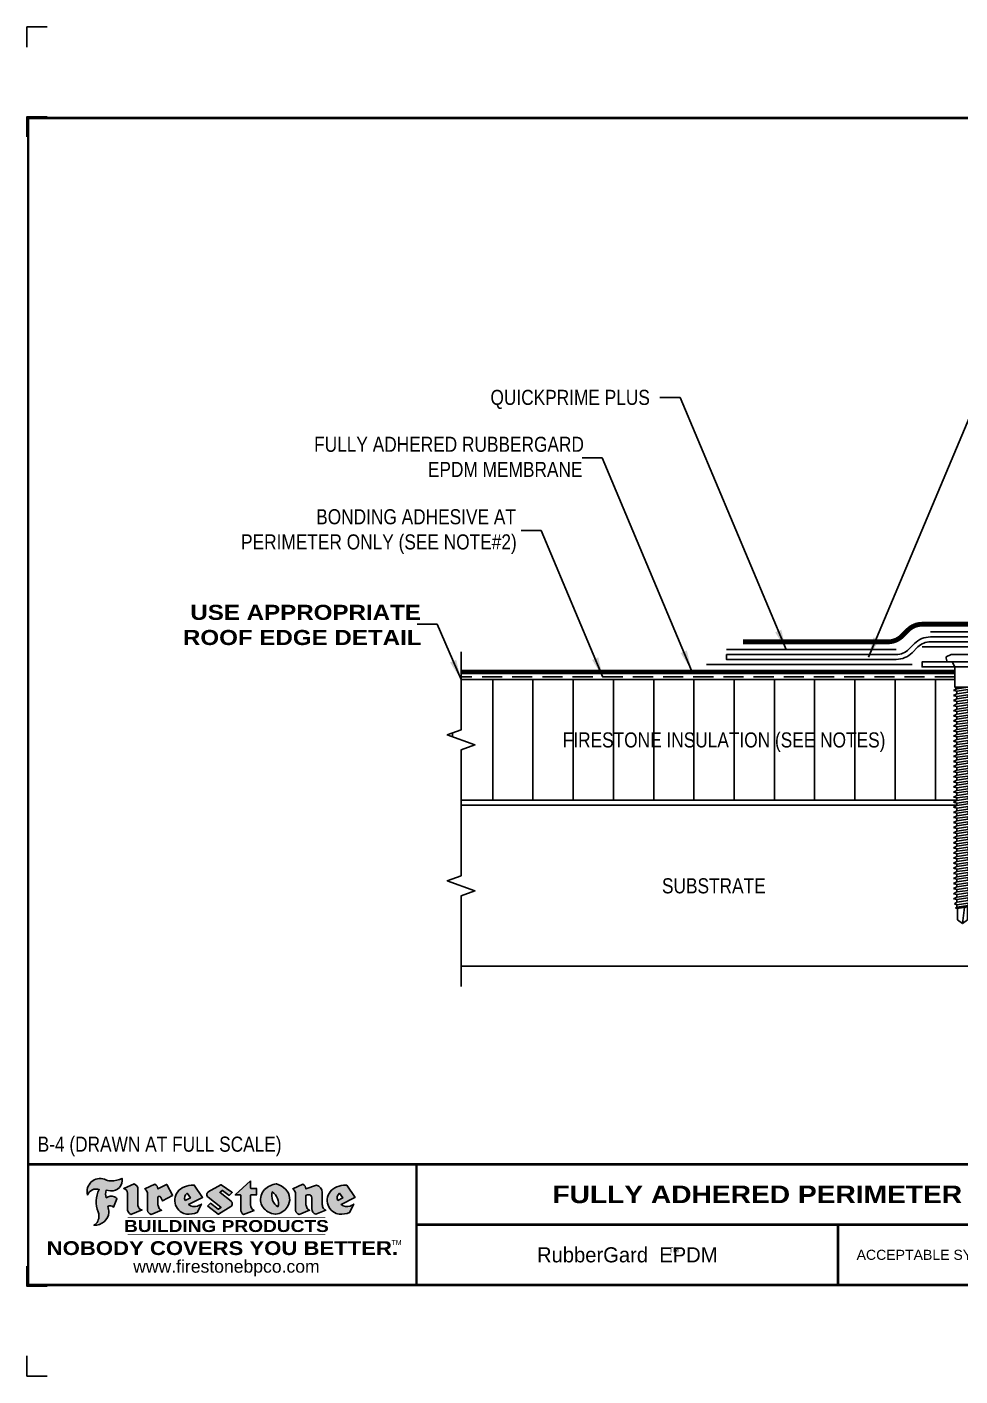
# Model space of a CAD drawing. Header units: inches. Extents: x 299.4 to 319.5, y -188.7 to -171.9.
# Drawn here: x 299.45 to 311.04, y -188.69 to -171.93 of the extents above; entities that cross this region are included whole.
import ezdxf
from ezdxf.enums import TextEntityAlignment as Align

# ---------------------------------------------------------------- set-up
doc = ezdxf.new("R2010")
doc.units = ezdxf.units.IN
doc.header["$MEASUREMENT"] = 0
doc.linetypes.add('HIDDEN', pattern=[0.375, 0.25, -0.125])
doc.layers.get('0').update_dxf_attribs({"linetype": 'CONTINUOUS'})
doc.layers.get('DEFPOINTS').update_dxf_attribs({"linetype": 'CONTINUOUS'})
for name, color, linetype in [('FSBP-ACCESSORY-FIRESTONE', 7, 'CONTINUOUS'), ('FSBP-ADHESIVE', 1, 'HIDDEN'), ('FSBP-ANNO-NOTE', 7, 'CONTINUOUS'), ('FSBP-INSULATION', 7, 'CONTINUOUS'), ('FSBP-MEMBRANE', 7, 'CONTINUOUS'), ('FSBP-SUBSTRATE-GENERIC', 9, 'CONTINUOUS'), ('FSBP-TTLB', 7, 'CONTINUOUS'), ('FSBP-TTLB-BORDER', 7, 'CONTINUOUS'), ('FSBP-TTLB-TEXT', 7, 'CONTINUOUS')]:
    doc.layers.add(name, color=color, linetype=linetype)
doc.styles.add('FSBP_ARIAL', font='arial.ttf')
doc.styles.add('FSBP_ARIAL_BOLD', font='')
doc.styles.add('FSBP_ARIAL_NAR', font='ARIALN.TTF')
doc.styles.add('FSBP_BANKGOTHIC', font='bgothm.ttf')
doc.styles.get('FSBP_ARIAL_BOLD').set_extended_font_data('Arial Black')
doc.linetypes.add('ZIGZAG', pattern='A,0.0001,-0.2,[131,ltypeshp.shx,S=0.2,R=0,X=-0.2,Y=0],-0.4,[131,ltypeshp.shx,S=0.2,R=180,X=0.2,Y=0],-0.2', length=0.8001)
doc.dimstyles.new('FSBP-LEADER', dxfattribs={"dimtxt": 0.1875, "dimasz": 0.25, "dimexe": 0.0625, "dimexo": 0.125, "dimgap": 0.125, "dimtad": 0, "dimtih": 1, "dimtoh": 1, "dimdec": 4, "dimzin": 0, "dimdsep": 46, "dimlunit": 4, "dimtxsty": 'FSBP_ARIAL_NAR', "dimcen": 0.09375, "dimclrd": 256, "dimclre": 256, "dimclrt": 256, "dimadec": 0, "dimazin": 0, "dimtfac": 1, "dimtdec": 4, "dimtofl": 0, "dimtmove": 0, "dimatfit": 3, "dimfxl": 1, "dimtolj": 1, "dimtzin": 0, "dimlwd": -1, "dimlwe": -1, "dimarcsym": 0})

# ---------------------------------------------------------------- blocks, each defined once
blk = doc.blocks.new('TTLB-EPDM_1')
at = {"layer": 'FSBP-TTLB-TEXT'}
h = blk.add_hatch(color=1, dxfattribs=at)
edge = h.paths.add_edge_path()
edge.add_arc((1.037309769669573, -0.1982514792917306), 0.1319107607348553, 264.0410451462098, 370.3106169565175)
edge.add_arc((1.027551646585694, 0.1214293576525799), 0.3273056962876235, 270.05058356628535, 295.23459397187514, ccw=False)
edge.add_arc((1.022801957313345, -0.06680179986895154), 0.1391656561713503, 249.3281275763668, 272.0749124149863, ccw=False)
edge.add_line((0.9736743133014443, -0.1970076156048179), (0.9474927838574558, -0.1852745150568325))
edge.add_arc((0.8939498971398288, -0.3394262635682071), 0.1631857907024099, 70.84590087378872, 194.3325259843273)
edge.add_arc((0.8444260109029493, -0.4259936440910768), 0.1179914261095279, 70.96950098067128, 156.9641407594482, ccw=False)
edge.add_arc((1.153141409296894, -0.4684497516079468), 0.3110405457095052, 150.3231137483159, 203.2084295854517)
edge.add_arc((0.7562495500622943, -0.6412608153899899), 0.1218587156617311, 0.8849157075190988, 24.34668939894999, ccw=False)
edge.add_arc((0.7493781665697374, -0.6475258110744375), 0.1289731377238325, -58.36655102076742, 3.6216782311386737, ccw=False)
edge.add_arc((0.8256699029544474, -0.5792158350996106), 0.1783301886510354, 267.2205474105585, 354.1381621173521)
edge.add_arc((0.7903121048625305, -0.6011409294291745), 0.212787892960859, 0.9996158580669322, 21.00503380861244)
edge.add_arc((1.01880712263941, -0.5666691048185161), 0.05136395668415847, 40.82117713173261, 125.52727787225791, ccw=False)
edge.add_line((1.057676976260041, -0.5330924682126437), (1.102776947655911, -0.4308018311949837))
edge.add_arc((1.040858222524664, -0.4699705673995949), 0.07326744446031509, 32.31675181867256, 66.31481236598174)
edge.add_arc((1.032262518825329, -0.5063316993097662), 0.1102246948011782, 69.8179132332389, 125.254734720681)
edge.add_arc((1.127708877207287, -0.368959353531244), 0.1659710644737306, 164.1569669952081, 196.5811013160487, ccw=False)
edge.add_line((0.9680425188342383, -0.3236487780942383), (1.023615334387159, -0.3294494641845773))
h = blk.add_hatch(color=1, dxfattribs=at)
edge = h.paths.add_edge_path()
edge.add_line((1.275239419159561, -0.6223407783464694), (1.415345367376062, -0.5660418822574371))
edge.add_arc((1.421019305783958, -0.5090099247487757), 0.05731350411836949, 181.9717871001989, 264.31851000495806, ccw=False)
edge.add_line((1.363739737527226, -0.5109819325197265), (1.363412352251203, -0.3102363679013962))
edge.add_arc((1.294263659668751, -0.3103491388303989), 0.06914878453844908, 0.0934405599591014, 72.42834396969012)
edge.add_line((1.315139561173908, -0.2444268274366692), (1.186839444240604, -0.3024209471341379))
edge.add_arc((1.175246268095289, -0.3585110609420917), 0.05727567197445628, -0.017399788185912257, 78.322067691347, ccw=False)
edge.add_line((1.232521937428658, -0.3585284546236807), (1.232574268422297, -0.555126496687123))
edge.add_arc((1.305699496415486, -0.5558575689677219), 0.07312888236350451, 179.4272023230205, 245.3845503102953)
h = blk.add_hatch(color=1, dxfattribs=at)
edge = h.paths.add_edge_path()
edge.add_line((1.792026821926584, -0.3839679064720229), (1.722158956877934, -0.2518542302253621))
edge.add_arc((1.720119655279638, -0.2529327078887852), 0.002306916790721817, 27.87197133405656, 117.3766794470751)
edge.add_line((1.719058846382097, -0.250884159729182), (1.610638460368705, -0.3070279753467702))
edge.add_arc((1.547088841662962, -0.3061026658494403), 0.06355635479880145, 359.165808011073, 425.8793658831422)
edge.add_line((1.573061729235633, -0.2480956029480268), (1.446879247402876, -0.3051325108639702))
edge.add_arc((1.407812067100189, -0.370357133046621), 0.07602957263902092, -3.441403975725109, 59.07992244284969, ccw=False)
edge.add_line((1.483704536400296, -0.3749210150788969), (1.483704536400296, -0.5723838140635706))
edge.add_arc((1.54053746518044, -0.568254406115083), 0.05698275005415228, 184.1557352478595, 255.3066498366543)
edge.add_line((1.526084036778343, -0.6233736605654059), (1.657291340682093, -0.570650514527486))
edge.add_arc((1.688298576827198, -0.5021390388423987), 0.0752015358480571, 207.5160880841914, 245.649226723163, ccw=False)
edge.add_arc((1.721050197024907, -0.4914488168456328), 0.1093332836229113, 179.4823365255141, 204.5537900001094, ccw=False)
edge.add_line((1.611721375809452, -0.4904610114968335), (1.611721375809452, -0.4126404716788983))
edge.add_arc((1.628589765097195, -0.414159299036043), 0.01693662875851176, 28.356188110622725, 174.8549701683585, ccw=False)
edge.add_arc((1.627340435522395, -0.4197189881350504), 0.02111886817708033, 22.216893572439517, 40.10213956426492, ccw=False)
edge.add_line((1.646891420738257, -0.4117336534413738), (1.666638796144639, -0.4549750258192233))
edge.add_arc((1.668737246926742, -0.4540167099035481), 0.002306916790685496, 204.545128184284, 299.6323508190091)
edge.add_line((1.669877862091766, -0.4560219186518992), (1.791128135493295, -0.3870515928837648))
edge.add_line((1.791128135493295, -0.3870515928837648), (1.792026821926584, -0.3839679064720229))
h = blk.add_hatch(color=1, dxfattribs=at)
h.paths.add_polyline_path([(2.063388732080512, -0.2583237030618903, 0.02524281661523788), (2.025024361750752, -0.2610532129309178, 0.1213611957758757), (1.901773912052249, -0.3008158885520373, 0.6151668103976068), (1.93274136141747, -0.6099060679591872, 0.05306812109568645), (1.967936229862175, -0.617865745600497, 0.1150932231766138), (2.099126721549737, -0.5994933789882708), (2.151195569562105, -0.4944891916583316, -0.08755405562188731), (2.104230609512001, -0.5187113292177372, -0.265591761123442), (1.992692314386659, -0.5010701623316862), (2.165347897647223, -0.4141184325909109, 0.4518949533370738), (2.166222728871162, -0.4107679608846269)])
h.paths.add_polyline_path([(2.014217313945437, -0.4188965037300676), (1.951113654018855, -0.4515330109460507, -0.3720533890450154), (1.973177450672722, -0.3607130665457561)], flags=16)
h = blk.add_hatch(color=1, dxfattribs=at)
edge = h.paths.add_edge_path()
edge.add_arc((2.260407392426802, -0.3775796671688782), 0.04152450223225729, 123.20805433950699, 232.2027298779723, ccw=False)
edge.add_line((2.237665217914071, -0.3428366421988329), (2.393535971665983, -0.2540943745380986))
edge.add_arc((2.394677353533142, -0.2560991469722482), 0.002306916790741334, 55.64644466176611, 119.65426054492559, ccw=False)
edge.add_line((2.395979141996861, -0.2541946229174954), (2.531809646140459, -0.3470380726374032))
edge.add_arc((2.530468902927946, -0.3489153772789875), 0.002306916790700397, -42.731101238422525, 54.4661353739603, ccw=False)
edge.add_line((2.532163440279987, -0.3504807552658491), (2.498457913851155, -0.3869673252714421))
edge.add_arc((2.496763376499139, -0.3854019472845934), 0.002306916790672934, 233.7527076894875, 317.26889876138785, ccw=False)
edge.add_line((2.495399362263356, -0.38726241234572), (2.413849913492982, -0.3274738082119626))
edge.add_arc((2.412485899257181, -0.3293342732731342), 0.002306916790720064, 53.75270768979358, 124.4135619297835)
edge.add_line((2.41118211687575, -0.3274311136421062), (2.382933981293377, -0.346782838468144))
edge.add_arc((2.38423776367478, -0.3486859980991606), 0.002306916790694898, 124.4135619293799, 231.8459020253626)
edge.add_line((2.382812599816248, -0.3505000469010184), (2.519899969301207, -0.4581994452042721))
edge.add_arc((2.494247019847682, -0.4908523236374461), 0.04152450223225742, -55.21225898295222, 51.84590202520428, ccw=False)
edge.add_line((2.517938320565804, -0.5249552055672808), (2.364434947484597, -0.6179520922513717))
edge.add_arc((2.36323960192349, -0.6159790200102006), 0.002306916790726996, 233.2955624372927, 301.20872157023314, ccw=False)
edge.add_line((2.361860787187538, -0.6178285429225383), (2.231266621301074, -0.5204709167214361))
edge.add_arc((2.232647938930649, -0.5186232623475259), 0.002306916790697672, 135.5134179846393, 233.21798691998708, ccw=False)
edge.add_line((2.231002150870836, -0.5170067083764565), (2.262839375599356, -0.4845937328397696))
edge.add_arc((2.264485163659225, -0.4862102868108537), 0.002306916790748497, 53.0352839999411, 135.513417985369, ccw=False)
edge.add_line((2.265872365996302, -0.4843670465239001), (2.361834678328762, -0.5565872257804898))
edge.add_arc((2.363221880665761, -0.5547439854936304), 0.002306916790627066, 233.0352840000685, 302.2362632414394)
edge.add_line((2.36445241715569, -0.5566953042850713), (2.39428499383348, -0.5378823484768844))
edge.add_arc((2.393054457343549, -0.5359310296853765), 0.002306916790685166, 302.2362632406177, 412.2027298768422)
edge.add_line((2.394468296066179, -0.5341081404551886), (2.234958295420142, -0.4103916733127022))
h = blk.add_hatch(color=1, dxfattribs=at)
edge = h.paths.add_edge_path()
edge.add_line((2.763460561272041, -0.2072496393923444), (2.763460561272041, -0.2969520779963801))
edge.add_arc((2.765767478062699, -0.2969520779963943), 0.00230691679065842, 179.9999999996471, 269.9999999996471)
edge.add_line((2.765767478062685, -0.2992589947870528), (2.835417693520355, -0.2992589947870528))
edge.add_arc((2.835417693520355, -0.3015659115777538), 0.002306916790701052, 0, 90, ccw=False)
edge.add_line((2.837724610311056, -0.3015659115777538), (2.837724610311056, -0.3790761307453892))
edge.add_arc((2.83541769352037, -0.3790761307453749), 0.002306916790686842, 269.99999999964706, 359.99999999964706, ccw=False)
edge.add_line((2.835417693520355, -0.3813830475360618), (2.765767478062685, -0.3813830475360618))
edge.add_arc((2.765767478062699, -0.3836899643267202), 0.00230691679065842, 90.00000000035294, 180.0000000003529)
edge.add_line((2.763460561272041, -0.3836899643267344), (2.763460561272041, -0.5033995910642801))
edge.add_arc((2.836735953378943, -0.5071368822038516), 0.07337063740681413, 177.0802527808789, 245.3249543133826)
edge.add_line((2.806105814540615, -0.5738080530967267), (2.674529557384915, -0.6226036013049594))
edge.add_arc((2.708610405062069, -0.564298408791804), 0.06753517344606039, 177.0345319916277, 239.6926428024901, ccw=False)
edge.add_line((2.641165668230087, -0.560804539009709), (2.641165668230087, -0.3836899643267344))
edge.add_arc((2.638858751439429, -0.3836899643267202), 0.00230691679065842, 359.9999999996471, 449.999999999647)
edge.add_line((2.638858751439443, -0.3813830475360618), (2.572857950769389, -0.3813830475360618))
edge.add_line((2.572857950769389, -0.3813830475360618), (2.763460561272041, -0.2072496393923444))
h = blk.add_hatch(color=1, dxfattribs=at)
edge = h.paths.add_edge_path(flags=16)
edge.add_arc((2.940363509127394, -0.4847985213681437), 0.1684614578629418, 344.5558804047865, 417.0140046669545)
edge.add_arc((3.194458079644619, -0.3883534532477785), 0.1684614578629414, 164.5558804047864, 237.0140046669546)
edge = h.paths.add_edge_path()
edge.add_arc((3.069375116502199, -0.4399344555144872), 0.1828726885096673, 136.0914512150047, 191.213418978326)
edge.add_arc((3.064939550433406, -0.4318234379590333), 0.1803148804748503, 194.0167254156723, 240.6663730831859)
edge.add_arc((3.098047041778981, -0.3845058757092554), 0.2378525180183701, 239.2975390661776, 264.2889872773176)
edge.add_arc((3.04884478212623, -0.4190232383793012), 0.203760689247156, 277.1986764832036, 326.503572961274)
edge.add_arc((3.077739326803546, -0.4341046616465112), 0.171374865791709, 325.3768876809902, 406.3828327799087)
edge.add_arc((3.011839488065919, -0.4896144380417797), 0.2571945645850002, 44.28462553519766, 73.82901434867304)
edge.add_arc((3.117152499586992, -0.4983433120546693), 0.2579560664039132, 97.50292863483666, 134.1039137579027)
h = blk.add_hatch(color=1, dxfattribs=at)
edge = h.paths.add_edge_path()
edge.add_line((3.322690228557462, -0.5721896537377091), (3.322690228557462, -0.3749210150788969))
edge.add_arc((3.246797759257384, -0.3703571330465745), 0.076029572638996, 356.5585960242387, 419.0799224428129)
edge.add_line((3.285864939560099, -0.3051325108639702), (3.412047421392799, -0.2480956029480268))
edge.add_arc((3.386074533820159, -0.3061026658494941), 0.06355635479883807, 0.3962622833877276, 65.87936588318718, ccw=False)
edge.add_line((3.449629368605429, -0.3056631084210863), (3.580526418688805, -0.2593848434574539))
edge.add_arc((3.555744121700958, -0.3530904070730321), 0.09692726601172152, 2.366977007666776, 75.18615851992018, ccw=False)
edge.add_line((3.652588689330287, -0.3490873311063041), (3.652588689330287, -0.4883770011386872))
edge.add_arc((3.761877549389556, -0.4914934052703811), 0.1093332836229047, 178.3666365323574, 204.5537900000422)
edge.add_arc((3.729125929191727, -0.5021836272670953), 0.07520153584796169, 207.5160880841711, 245.2240541443093)
edge.add_line((3.697611150971852, -0.5704631245385627), (3.572585913552643, -0.6207021253773775))
edge.add_arc((3.59534718600759, -0.5526356419907701), 0.07177131519198746, 180.3328587115751, 251.51018566665869, ccw=False)
edge.add_line((3.523577081955409, -0.5530525936986663), (3.523577081955409, -0.4153032515383615))
edge.add_arc((3.486319529276879, -0.4148773504126441), 0.0372599868942854, 359.3450650296066, 449.0500281941028)
edge.add_arc((3.482769874121713, -0.4419622099033496), 0.06447454900600783, 86.29402372314017, 119.8211331593848)
edge.add_line((3.450707067966732, -0.3860252459975726), (3.450707067966732, -0.4904610114968335))
edge.add_arc((3.560035889182251, -0.491448816845647), 0.1093332836229751, 179.4823365255069, 204.5537900001023)
edge.add_arc((3.527284268984408, -0.5021390388424952), 0.07520153584796385, 207.5160880841699, 245.6492267231416)
edge.add_line((3.496277032839316, -0.570650514527486), (3.365069728935509, -0.6233736605654059))
edge.add_arc((3.37950248606194, -0.5682868177318081), 0.05694615642555727, 183.9298782390169, 255.318496325343, ccw=False)
h = blk.add_hatch(color=1, dxfattribs=at)
h.paths.add_polyline_path([(3.957695472291277, -0.2583237030618903, 0.02524281661523822), (3.919331101961575, -0.2610532129309178, 0.1085638477195505), (3.807890832595604, -0.2939221658134414, 0.6425897848490651), (3.827048101628293, -0.6099060679591872, 0.05306812109569052), (3.862242970072884, -0.617865745600497, 0.1150932231766133), (3.993433461760503, -0.5994933789882708), (4.045502309772871, -0.4944891916583316, -0.08755405562189084), (3.998537349722767, -0.5187113292177372, -0.2655917611234366), (3.886999054597368, -0.5010701623316862), (4.059654637857989, -0.4141184325909109, 0.4518949533370731), (4.060529469081928, -0.4107679608846269)])
h.paths.add_polyline_path([(3.90852405415626, -0.4188965037300676), (3.845420394229677, -0.4515330109460507, -0.3720533890450147), (3.867484190883488, -0.3607130665457561)], flags=16)
at = {"layer": 'DEFPOINTS', "linetype": 'Continuous', "ltscale": 1.75}
for points in [[(-0.015625, 13.88083333333333), (-0.015625, 14.13083333333333), (0.234375, 14.13083333333333)], [(-0.015625, -2.380833333333342), (-0.015625, -2.630833333333342), (0.234375, -2.630833333333342)]]:
    blk.add_lwpolyline(points, dxfattribs=at)
at = {"layer": 'DEFPOINTS', "color": 1}
for points in [[(0.234375, 13.015625), (-0.015625, 13.015625), (-0.015625, 12.765625)], [(0.234375, -1.515625), (-0.015625, -1.515625), (-0.015625, -1.265625)]]:
    blk.add_lwpolyline(points, dxfattribs=at)
at = {"layer": 'FSBP-TTLB', "const_width": 0.03125}
for points in [[(0, 0), (0, -1.5), (20, -1.5), (20, 0), (0, 0)], [(4.825208527206769, 0), (4.825208527206769, -0.75)], [(4.825208527206769, -0.75), (15.84028770518938, -0.75)], [(4.825208527206769, -0.75), (4.825208527206769, -1.5)]]:
    blk.add_lwpolyline(points, dxfattribs=at)
at = {"layer": 'FSBP-TTLB-BORDER', "const_width": 0.03125}
blk.add_lwpolyline([(20, 0), (20, 13), (0, 13), (0, 0)], dxfattribs=at)
at = {"layer": 'FSBP-TTLB-TEXT', "color": 1}
blk.add_line((0.7358432058323388, -0.379822754145593), (0.7358432058323388, -0.379822754145593), dxfattribs=at)
for points in [[(1.023615323725323, -0.3294494630716969, 0.5000510906601082), (1.167090420776901, -0.1746414942047778, -0.1103304102359608), (1.027840608309816, -0.2058762110801382, -0.09957876667165425), (0.9736743133014443, -0.1970076156048179), (0.9474927838574558, -0.1852745150568325, 0.5978159689075124), (0.7358432058323388, -0.379822754145593, -0.3938834584182213), (0.8828996422548698, -0.3144510229727047, 0.2349406564350952), (0.86727108227484, -0.5910237178633082, -0.1027304183841549), (0.8780937320133262, -0.6393788197974146, -0.2772692352614086), (0.8170223912655956, -0.7573362346216896, 0.3985429150902959), (1.003067614090241, -0.5974286950643517, 0.0875124847930418), (0.9889600163401155, -0.5248671157293501, -0.3874031597924062), (1.057676976260041, -0.5330924682126437), (1.102776947655911, -0.4308018311949837, 0.1494423498871741), (1.07029056398062, -0.4028746979725923, 0.2467195073738216), (0.9686394281704906, -0.4163228904100862, -0.1424285161541127), (0.9680425188342383, -0.3236487780942383), (1.023615334387159, -0.3294494641845773)], [(2.166222728871162, -0.4107679608846269), (2.063388732080512, -0.2583237030618903, 0.02524281661523788), (2.025024361750752, -0.2610532129309178, 0.1085638477195265), (1.913584092384895, -0.2939221658134414, 0.6425897848491228), (1.93274136141747, -0.6099060679591872, 0.05306812109568648), (1.967936229862175, -0.617865745600497, 0.1150932231766137), (2.099126721549737, -0.5994933789882708), (2.151195569562105, -0.4944891916583316, -0.0875540556218873), (2.104230609512001, -0.5187113292177372, -0.2655917611234418), (1.992692314386659, -0.5010701623316862), (2.165347897647223, -0.4141184325909109)], [(2.763460561272041, -0.2072496393923444), (2.763460561272041, -0.2969520779963801, 0.4142135623730958), (2.765767478062685, -0.2992589947870528), (2.835417693520355, -0.2992589947870528, -0.414213562373095), (2.837724610311056, -0.3015659115777538), (2.837724610311056, -0.3790761307453892, -0.4142135623730938), (2.835417693520355, -0.3813830475360618), (2.765767478062685, -0.3813830475360618, 0.4142135623730958), (2.763460561272041, -0.3836899643267344), (2.763460561272041, -0.5033995910642801, 0.3068985753588853), (2.806105814540615, -0.5738080530967267), (2.674529557384915, -0.6226036013049594, -0.2804194150632976), (2.641165668230087, -0.560804539009709), (2.641165668230087, -0.3836899643267344, 0.414213562373095), (2.638858751439443, -0.3813830475360618), (2.572857950769389, -0.3813830475360618), (2.763460561272041, -0.2072496393923444)], [(4.060529469081928, -0.4107679608846269), (3.957695472291277, -0.2583237030618903, 0.02524281661523788), (3.919331101961575, -0.2610532129309178, 0.1085638477195265), (3.807890832595604, -0.2939221658134414, 0.6425897848491228), (3.827048101628293, -0.6099060679591872, 0.05306812109568648), (3.862242970072884, -0.617865745600497, 0.1150932231766137), (3.993433461760503, -0.5994933789882708), (4.045502309772871, -0.4944891916583316, -0.0875540556218873), (3.998537349722767, -0.5187113292177372, -0.2655917611234418), (3.886999054597368, -0.5010701623316862), (4.059654637857989, -0.4141184325909109)], [(4.059654637857989, -0.4141184325909109, 0.4518949533370731), (4.060529469081928, -0.4107679608846269, 0.4518949533370731)]]:
    blk.add_lwpolyline(points, format="xyb", dxfattribs=at)
for points in [[(1.275239419159561, -0.6223407783464694), (1.415345367376062, -0.5660418822574371, -0.3756100036733062), (1.363739737527226, -0.5109819325197265), (1.363412352251203, -0.3102363679013962, 0.3265360292958048), (1.315139561173908, -0.2444268274366692), (1.186839444240604, -0.3024209471341379, -0.3557863980845349), (1.232521937428658, -0.3585284546236807), (1.232574268422297, -0.555126496687123, 0.2960110723418457)], [(1.792026821926584, -0.3839679064720229), (1.722158956877934, -0.2518542302253621, 0.4116839150163434), (1.719058846382097, -0.250884159729182), (1.610638460368705, -0.3070279753467702, 0.2996033003794034), (1.573061729235633, -0.2480956029480268), (1.446879247402876, -0.3051325108639702, -0.2797757560995365), (1.483704536400296, -0.3749210150788969), (1.483704536400296, -0.5723838140635706, 0.320828638474519), (1.526084036778343, -0.6233736605654059), (1.657291340682093, -0.570650514527486, -0.1679398621276611), (1.621603752698661, -0.5368819723450571, -0.1098333365370753), (1.611721375809452, -0.4904610114968335), (1.611721375809452, -0.4126404716788983, -0.743334502655012), (1.64349420176768, -0.4061152228778298, -0.07819791644735608), (1.646891420738257, -0.4117336534413738), (1.666638796144639, -0.4549750258192233, 0.4404648714563479), (1.669877862091766, -0.4560219186518992), (1.791128135493295, -0.3870515928837648)], [(2.234958295420142, -0.4103916733127022, -0.5150044486718882), (2.237665217914071, -0.3428366421988329), (2.393535971665983, -0.2540943745380986, -0.2867822934100265), (2.395979141996861, -0.2541946229174954), (2.531809646140459, -0.3470380726374032, -0.4515027974650387), (2.532163440279987, -0.3504807552658491), (2.498457913851155, -0.3869673252714421, -0.3814439164929681), (2.495399362263356, -0.38726241234572), (2.413849913492982, -0.3274738082119626, 0.3184718635035665), (2.41118211687575, -0.3274311136421062), (2.382933981293377, -0.346782838468144, 0.5064094529656681), (2.382812599816248, -0.3505000469010184), (2.519899969301207, -0.4581994452042721, -0.5043597839115849), (2.517938320565804, -0.5249552055672808), (2.364434947484597, -0.6179520922513717, -0.3053163970316367), (2.361860787187538, -0.6178285429225383), (2.231266621301074, -0.5204709167214361, -0.4541703869768119), (2.231002150870836, -0.5170067083764565), (2.262839375599356, -0.4845937328397696, -0.3762644290664977), (2.265872365996302, -0.4843670465239001), (2.361834678328762, -0.5565872257804898, 0.3114700032088108), (2.36445241715569, -0.5566953042850713), (2.39428499383348, -0.5378823484768844, 0.520381097387146), (2.394468296066179, -0.5341081404551886)], [(2.937624918725987, -0.3131105398334029, 0.2452625673097023), (2.889993533867141, -0.4754966266250307, 0.2064059665179019), (2.976604338974084, -0.5890186876871866, 0.1094800500670344), (3.074378098474654, -0.6211778035979165, 0.2185147641853038), (3.218764944843201, -0.5314757029352819, 0.3689489483072479), (3.195959963110113, -0.3100352223135445, 0.1296305888694145), (3.0834694040758, -0.242595816912754, 0.1610736375384317)], [(3.322690228557462, -0.5721896537377091), (3.322690228557462, -0.3749210150788969, 0.2797757560995341), (3.285864939560099, -0.3051325108639702), (3.412047421392799, -0.2480956029480268, -0.2937618496109166), (3.449629368605429, -0.3056631084210863), (3.580526418688805, -0.2593848434574539, -0.3288760160581939), (3.652588689330287, -0.3490873311063041), (3.652588689330287, -0.4883770011386872, 0.114762897203527), (3.662431105063263, -0.536926560769686, 0.166032965990522), (3.697611150971852, -0.5704631245385627), (3.572585913552643, -0.6207021253773775, -0.3209557512194564), (3.523577081955409, -0.5530525936986663), (3.523577081955409, -0.4153032515383615, 0.4127061514896111), (3.48693727661589, -0.3776224848030694, 0.1473421876160361), (3.450707067966732, -0.3860252459975726), (3.450707067966732, -0.4904610114968335, 0.1098333365370753), (3.460589444855941, -0.5368819723450855, 0.1679398621276611), (3.496277032839316, -0.570650514527486), (3.365069728935509, -0.6233736605654059, -0.3219729545308964), (3.322690228557462, -0.5721896537377091, 29.1476284739)], [(1.951113654018855, -0.4515330109460507), (2.014217313945437, -0.4188965037300676), (1.973177450672722, -0.3607130665457561, 0.3720533890450154)], [(3.10274193015772, -0.5296595419651595, 0.3271311138286319), (3.032079658614293, -0.3434924326507627, 0.3271311138286322)], [(3.845420394229677, -0.4515330109460507), (3.90852405415626, -0.4188965037300676), (3.867484190883488, -0.3607130665457561, 0.3720533890450154)]]:
    blk.add_lwpolyline(points, format="xyb", close=True, dxfattribs=at)
at = {"layer": 'FSBP-TTLB-TEXT'}
for points, const_width in [([(1.233926579809207, -0.6584455781731435), (3.691229482685259, -0.6584455781731577)], 0.0078125), ([(10.06152282927678, -0.75), (10.06152282927678, -1.5)], 0.03125), ([(1.233926579809207, -0.8761560960495984), (3.691229482685259, -0.8761560960495842)], 0.0078125)]:
    blk.add_lwpolyline(points, dxfattribs=dict(at, const_width=const_width))
at = {"layer": 'FSBP-TTLB-TEXT', "color": 1}
for centre, start, end in [((1.789987520328282, -0.3850463841354355), 299.6323508193319, 27.87197133380463), ((2.164310260790558, -0.412058050385383), 296.7304547840455, 34.00233684987403)]:
    blk.add_arc(centre, 0.00230691679068068, start, end, dxfattribs=at)
at = {"layer": 'FSBP-TTLB-TEXT', "lineweight": 18, "style": 'FSBP_ARIAL_BOLD'}
blk.add_text('BUILDING PRODUCTS', height=0.1484375, dxfattribs=at).set_placement((2.462578031247233, -0.7673008371113639), align=Align.MIDDLE_CENTER)
at = {"layer": 'FSBP-TTLB-TEXT', "color": 1}
for s, height, style, p in [('NOBODY COVERS YOU BETTER.', 0.171875, 'FSBP_ARIAL_BOLD', (2.412604263603384, -1.041650450587369)), ('TM', 0.0625, 'FSBP_BANKGOTHIC', (4.576671173373001, -0.9725745042934193))]:
    blk.add_text(s, height=height, dxfattribs=dict(at, style=style)).set_placement(p, align=Align.MIDDLE_CENTER)
at = {"layer": 'FSBP-TTLB-TEXT'}
for s, height, style, p in [('RubberGard  EPDM', 0.1875, 'FSBP_BANKGOTHIC', (7.443365678241776, -1.125)), ('TM', 0.0625, 'FSBP_BANKGOTHIC', (8.023397742165457, -1.062518816683806)), ('www.firestonebpco.com', 0.15625, 'FSBP_ARIAL', (2.462578031247233, -1.268657306740124))]:
    blk.add_text(s, height=height, dxfattribs=dict(at, style=style)).set_placement(p, align=Align.MIDDLE_CENTER)
at = {"layer": 'FSBP-TTLB-TEXT', "style": 'FSBP_ARIAL'}
blk.add_text('ACCEPTABLE SYSTEMS:', height=0.125, dxfattribs=at).set_placement((10.29281281591562, -1.125), align=Align.MIDDLE_LEFT)
at = {"layer": 'FSBP-TTLB-TEXT'}
for tag, height, style, p in [('MAXIMUM_WARRANTY', 0.1875, 'FSBP_ARIAL_BOLD', (18.03987100774941, 0.2240244307510579)), ('ACCPT_SYSTEMS', 0.21875, 'FSBP_ARIAL', (12.49438170418193, -1.125))]:
    blk.add_attdef(tag, text='', height=height, dxfattribs=dict(at, style=style)).set_placement(p, align=Align.MIDDLE_LEFT)
for tag, height, style, p in [('DETAIL_DESCP_LINE_1', 0.21875, 'FSBP_ARIAL_BOLD', (10.33118450231211, -0.3736318192489421)), ('ISSUE_REV_DATE', 0.21875, 'FSBP_ARIAL', (16.84069633627263, -0.7282559425942452)), ('DETAIL_NUMBER', 0.4375, 'FSBP_ARIAL', (18.91941590748775, -0.8931630692489421))]:
    blk.add_attdef(tag, text='', height=height, dxfattribs=dict(at, style=style)).set_placement(p, align=Align.MIDDLE_CENTER)
blk = doc.blocks.new('FSBP_AP_FASTENER_01')
at = {"layer": 'FSBP-ACCESSORY-FIRESTONE'}
for p, q in [((-0.125, 0.04849224421338505), (-0.09375, -0.01400775578661495)), ((0.09375, -0.01400775578661495), (0.125, 0.04849224421338505)), ((-0.09375, -0.01400775578661495), (-0.09375, -0.264007755786615)), ((-0.09375, -0.01400775578661495), (0.09375, -0.01400775578661495)), ((0.09375, -0.01400775578661495), (0.09375, -0.264007755786615)), ((-0.09375, -0.264007755786615), (-0.0703125, -0.2840970415008996)), ((-0.0703125, -0.3156643085181585), (-0.0703125, -0.3472315755354103)), ((0.0703125, -0.2955750228038667), (0.0703125, -0.3271422898211327)), ((-0.0703125, -0.3787988425526763), (-0.0703125, -0.410366109569928)), ((-0.0703125, -0.4419333765871798), (-0.0703125, -0.4735006436044458)), ((0.0703125, -0.3587095568383845), (0.0703125, -0.3902768238556433)), ((0.0703125, -0.4218440908729022), (0.0703125, -0.453411357890154)), ((0.0703125, -0.4849786249074128), (0.0703125, -0.5165458919246717)), ((-0.0703125, -0.5050679106216975), (-0.0703125, -0.5366351776389564)), ((-0.0703125, -0.5682024446562153), (-0.0703125, -0.599769711673467)), ((-0.0703125, -0.631336978690733), (-0.0703125, -0.6629042457079848)), ((0.0703125, -0.5481131589419235), (0.0703125, -0.5796804259591894)), ((0.0703125, -0.6112476929764412), (0.0703125, -0.6428149599937001)), ((-0.0703125, -0.6944715127252366), (-0.0703125, -0.7260387797425025)), ((-0.0703125, -0.7576060467597543), (-0.0703125, -0.7891733137770132)), ((-0.0703125, -0.820740580794272), (-0.0703125, -0.8523078478115238)), ((0.0703125, -0.674382227010959), (0.0703125, -0.7059494940282107)), ((0.0703125, -0.7375167610454696), (0.0703125, -0.7690840280627285)), ((0.0703125, -0.8006512950799802), (0.0703125, -0.8322185620972462)), ((-0.0703125, -0.8838751148287898), (-0.0703125, -0.9154423818460415)), ((-0.0703125, -0.9470096488632933), (-0.0703125, -0.9785769158805593)), ((0.0703125, -0.863785829114498), (0.0703125, -0.8953530961317568)), ((0.0703125, -0.9269203631490157), (0.0703125, -0.9584876301662675)), ((0.0703125, -0.9900548971835264), (0.0703125, -1.021622164200785)), ((-0.0703125, -1.010144182897811), (-0.0703125, -1.04171144991507)), ((-0.0703125, -1.073278716932329), (-0.0703125, -1.104845983949581)), ((-0.0703125, -1.136413250966847), (-0.0703125, -1.167980517984098)), ((0.0703125, -1.053189431218037), (0.0703125, -1.084756698235303)), ((0.0703125, -1.116323965252555), (0.0703125, -1.147891232269814)), ((-0.0703125, -1.19954778500135), (-0.0703125, -1.231115052018616)), ((-0.0703125, -1.262682319035868), (-0.0703125, -1.294249586053127)), ((-0.0703125, -1.325816853070386), (-0.0703125, -1.357384120087637)), ((0.0703125, -1.179458499287072), (0.0703125, -1.211025766304324)), ((0.0703125, -1.242593033321583), (0.0703125, -1.274160300338842)), ((0.0703125, -1.305727567356094), (0.0703125, -1.33729483437336)), ((-0.0703125, -1.388951387104903), (-0.0703125, -1.420518654122155)), ((-0.0703125, -1.452085921139407), (-0.0703125, -1.483653188156673)), ((0.0703125, -1.368862101390611), (0.0703125, -1.40042936840787)), ((0.0703125, -1.431996635425129), (0.0703125, -1.463563902442381)), ((0.0703125, -1.49513116945964), (0.0703125, -1.526698436476899)), ((-0.0703125, -1.515220455173925), (-0.0703125, -1.546787722191183)), ((-0.0703125, -1.578354989208442), (-0.0703125, -1.609922256225694)), ((-0.0703125, -1.64148952324296), (-0.0703125, -1.673056790260212)), ((0.0703125, -1.558265703494151), (0.0703125, -1.589832970511416)), ((0.0703125, -1.621400237528668), (0.0703125, -1.652967504545927)), ((-0.0703125, -1.704624057277464), (-0.0703125, -1.73619132429473)), ((-0.0703125, -1.767758591311981), (-0.0703125, -1.79932585832924)), ((-0.0703125, -1.830893125346499), (-0.0703125, -1.862460392363751)), ((0.0703125, -1.684534771563186), (0.0703125, -1.716102038580438)), ((0.0703125, -1.747669305597697), (0.0703125, -1.779236572614955)), ((0.0703125, -1.810803839632207), (0.0703125, -1.842371106649473)), ((-0.0703125, -1.894027659381017), (-0.0703125, -1.925594926398269)), ((-0.0703125, -1.95716219341552), (-0.0703125, -1.988729460432786)), ((0.0703125, -1.873938373666725), (0.0703125, -1.905505640683984)), ((0.0703125, -1.937072907701243), (0.0703125, -1.968640174718495)), ((0.0703125, -2.000207441735753), (0.0703125, -2.031774708753012)), ((-0.0703125, -2.020296727450038), (-0.0703125, -2.051863994467297)), ((-0.0703125, -2.083431261484556), (-0.0703125, -2.114998528501808)), ((-0.0703125, -2.146565795519074), (-0.0703125, -2.178133062536325)), ((0.0703125, -2.063341975770264), (0.0703125, -2.09490924278753)), ((0.0703125, -2.126476509804782), (0.0703125, -2.158043776822041)), ((-0.0703125, -2.209700329553577), (-0.0703125, -2.241267596570843)), ((-0.0703125, -2.272834863588095), (-0.0703125, -2.304402130605354)), ((-0.0703125, -2.335969397622613), (-0.0703125, -2.367536664639864)), ((0.0703125, -2.189611043839299), (0.0703125, -2.221178310856551)), ((0.0703125, -2.25274557787381), (0.0703125, -2.284312844891069)), ((0.0703125, -2.315880111908321), (0.0703125, -2.347447378925587)), ((-0.0703125, -2.39910393165713), (-0.0703125, -2.430671198674382)), ((-0.0703125, -2.462238465691634), (-0.0703125, -2.4938057327089)), ((0.0703125, -2.379014645942839), (0.0703125, -2.410581912960097)), ((0.0703125, -2.442149179977356), (0.0703125, -2.473716446994608)), ((0.0703125, -2.505283714011867), (0.0703125, -2.536850981029126)), ((-0.0703125, -2.525372999726152), (-0.0703125, -2.55694026674341)), ((-0.0703125, -2.588507533760669), (-0.0703125, -2.620074800777921)), ((-0.0703125, -2.651642067795187), (-0.0703125, -2.683209334812439)), ((0.0703125, -2.568418248046378), (0.0703125, -2.599985515063644)), ((0.0703125, -2.631552782080895), (0.0703125, -2.663120049098154)), ((-0.0703125, -2.714776601829691), (-0.0703125, -2.746343868846957)), ((-0.0703125, -2.777911135864208), (-0.0703125, -2.809478402881467)), ((-0.0703125, -2.841045669898726), (-0.0703125, -2.872612936915978)), ((0.0703125, -2.694687316115413), (0.0703125, -2.726254583132665)), ((0.0703125, -2.757821850149924), (0.0703125, -2.789389117167183)), ((0.0703125, -2.820956384184434), (0.0703125, -2.8525236512017)), ((-0.0703125, -2.904180203933244), (-0.0703125, -2.935747470950496)), ((-0.0703125, -2.967314737967747), (-0.0703125, -2.998882004985013)), ((-0.0625, -3.154632755786622), (-0.0625, -3.013549567065063)), ((0, -3.201507755786615), (0.02460623630038583, -3.00110581902215)), ((0.0625, -3.154632755786601), (0.0625, -2.995692424207924)), ((0.0703125, -2.884090918218952), (0.0703125, -2.915658185236211)), ((0.0703125, -2.94722545225347), (0.0703125, -2.978792719270722)), ((0, -3.201507755786615), (-0.06250000000001421, -3.154632755786615)), ((0.0625, -3.154632755786615), (0, -3.201507755786615))]:
    blk.add_line(p, q, dxfattribs=at)
blk.add_lwpolyline([(0.1875, 0.04849224421338505, 0.1250000000000271), (0.203125, 0.110992244213385), (0.140625, 0.142242244213385), (-0.140625, 0.142242244213385), (-0.203125, 0.110992244213385, 0.1250000000000271), (-0.1875, 0.04849224421338505)], format="xyb", close=True, dxfattribs=at)
for points in [[(-0.109375, -0.3054610321523867), (-0.0703125, -0.2840970415008996), (0.0703125, -0.264007755786615), (0.109375, -0.2742110321523867), (0.0703125, -0.2955750228038667), (-0.0703125, -0.3156643085181585)], [(-0.109375, -0.3685955661869045), (-0.0703125, -0.3472315755354103), (0.0703125, -0.3271422898211327), (0.109375, -0.3373455661869045), (0.0703125, -0.3587095568383845), (-0.0703125, -0.3787988425526763)], [(-0.109375, -0.431730100221408), (-0.0703125, -0.410366109569928), (0.0703125, -0.3902768238556433), (0.109375, -0.400480100221408), (0.0703125, -0.4218440908729022), (-0.0703125, -0.4419333765871798)], [(-0.109375, -0.4948646342559258), (-0.0703125, -0.4735006436044458), (0.0703125, -0.453411357890154), (0.109375, -0.4636146342559258), (0.0703125, -0.4849786249074128), (-0.0703125, -0.5050679106216975)], [(-0.109375, -0.5579991682904435), (-0.0703125, -0.5366351776389564), (0.0703125, -0.5165458919246717), (0.109375, -0.5267491682904435), (0.0703125, -0.5481131589419235), (-0.0703125, -0.5682024446562153)], [(-0.109375, -0.6211337023249612), (-0.0703125, -0.599769711673467), (0.0703125, -0.5796804259591894), (0.109375, -0.5898837023249612), (0.0703125, -0.6112476929764412), (-0.0703125, -0.631336978690733)], [(-0.109375, -0.6842682363594648), (-0.0703125, -0.6629042457079848), (0.0703125, -0.6428149599937001), (0.109375, -0.6530182363594648), (0.0703125, -0.674382227010959), (-0.0703125, -0.6944715127252366)], [(-0.109375, -0.7474027703939825), (-0.0703125, -0.7260387797425025), (0.0703125, -0.7059494940282107), (0.109375, -0.7161527703939825), (0.0703125, -0.7375167610454696), (-0.0703125, -0.7576060467597543)], [(-0.109375, -0.8105373044285002), (-0.0703125, -0.7891733137770132), (0.0703125, -0.7690840280627285), (0.109375, -0.7792873044285002), (0.0703125, -0.8006512950799802), (-0.0703125, -0.820740580794272)], [(-0.109375, -0.873671838463018), (-0.0703125, -0.8523078478115238), (0.0703125, -0.8322185620972462), (0.109375, -0.842421838463018), (0.0703125, -0.863785829114498), (-0.0703125, -0.8838751148287898)], [(-0.109375, -0.9368063724975215), (-0.0703125, -0.9154423818460415), (0.0703125, -0.8953530961317568), (0.109375, -0.9055563724975215), (0.0703125, -0.9269203631490157), (-0.0703125, -0.9470096488632933)], [(-0.109375, -0.9999409065320393), (-0.0703125, -0.9785769158805593), (0.0703125, -0.9584876301662675), (0.109375, -0.9686909065320393), (0.0703125, -0.9900548971835264), (-0.0703125, -1.010144182897811)], [(-0.109375, -1.063075440566557), (-0.0703125, -1.04171144991507), (0.0703125, -1.021622164200785), (0.109375, -1.031825440566557), (0.0703125, -1.053189431218037), (-0.0703125, -1.073278716932329)], [(-0.109375, -1.126209974601075), (-0.0703125, -1.104845983949581), (0.0703125, -1.084756698235303), (0.109375, -1.094959974601075), (0.0703125, -1.116323965252555), (-0.0703125, -1.136413250966847)], [(-0.109375, -1.189344508635578), (-0.0703125, -1.167980517984098), (0.0703125, -1.147891232269814), (0.109375, -1.158094508635578), (0.0703125, -1.179458499287072), (-0.0703125, -1.19954778500135)], [(-0.109375, -1.252479042670096), (-0.0703125, -1.231115052018616), (0.0703125, -1.211025766304324), (0.109375, -1.221229042670096), (0.0703125, -1.242593033321583), (-0.0703125, -1.262682319035868)], [(-0.109375, -1.315613576704614), (-0.0703125, -1.294249586053127), (0.0703125, -1.274160300338842), (0.109375, -1.284363576704614), (0.0703125, -1.305727567356094), (-0.0703125, -1.325816853070386)], [(-0.109375, -1.378748110739132), (-0.0703125, -1.357384120087637), (0.0703125, -1.33729483437336), (0.109375, -1.347498110739132), (0.0703125, -1.368862101390611), (-0.0703125, -1.388951387104903)], [(-0.109375, -1.441882644773635), (-0.0703125, -1.420518654122155), (0.0703125, -1.40042936840787), (0.109375, -1.410632644773635), (0.0703125, -1.431996635425129), (-0.0703125, -1.452085921139407)], [(-0.109375, -1.505017178808153), (-0.0703125, -1.483653188156673), (0.0703125, -1.463563902442381), (0.109375, -1.473767178808153), (0.0703125, -1.49513116945964), (-0.0703125, -1.515220455173925)], [(-0.109375, -1.568151712842671), (-0.0703125, -1.546787722191183), (0.0703125, -1.526698436476899), (0.109375, -1.536901712842671), (0.0703125, -1.558265703494151), (-0.0703125, -1.578354989208442)], [(-0.109375, -1.631286246877188), (-0.0703125, -1.609922256225694), (0.0703125, -1.589832970511416), (0.109375, -1.600036246877188), (0.0703125, -1.621400237528668), (-0.0703125, -1.64148952324296)], [(-0.109375, -1.694420780911692), (-0.0703125, -1.673056790260212), (0.0703125, -1.652967504545927), (0.109375, -1.663170780911692), (0.0703125, -1.684534771563186), (-0.0703125, -1.704624057277464)], [(-0.109375, -1.75755531494621), (-0.0703125, -1.73619132429473), (0.0703125, -1.716102038580438), (0.109375, -1.72630531494621), (0.0703125, -1.747669305597697), (-0.0703125, -1.767758591311981)], [(-0.109375, -1.820689848980727), (-0.0703125, -1.79932585832924), (0.0703125, -1.779236572614955), (0.109375, -1.789439848980727), (0.0703125, -1.810803839632207), (-0.0703125, -1.830893125346499)], [(-0.109375, -1.883824383015245), (-0.0703125, -1.862460392363751), (0.0703125, -1.842371106649473), (0.109375, -1.852574383015245), (0.0703125, -1.873938373666725), (-0.0703125, -1.894027659381017)], [(-0.109375, -1.946958917049749), (-0.0703125, -1.925594926398269), (0.0703125, -1.905505640683984), (0.109375, -1.915708917049749), (0.0703125, -1.937072907701243), (-0.0703125, -1.95716219341552)], [(-0.109375, -2.010093451084266), (-0.0703125, -1.988729460432786), (0.0703125, -1.968640174718495), (0.109375, -1.978843451084266), (0.0703125, -2.000207441735753), (-0.0703125, -2.020296727450038)], [(-0.109375, -2.073227985118784), (-0.0703125, -2.051863994467297), (0.0703125, -2.031774708753012), (0.109375, -2.041977985118784), (0.0703125, -2.063341975770264), (-0.0703125, -2.083431261484556)], [(-0.109375, -2.136362519153302), (-0.0703125, -2.114998528501808), (0.0703125, -2.09490924278753), (0.109375, -2.105112519153302), (0.0703125, -2.126476509804782), (-0.0703125, -2.146565795519074)], [(-0.109375, -2.199497053187805), (-0.0703125, -2.178133062536325), (0.0703125, -2.158043776822041), (0.109375, -2.168247053187805), (0.0703125, -2.189611043839299), (-0.0703125, -2.209700329553577)], [(-0.109375, -2.262631587222323), (-0.0703125, -2.241267596570843), (0.0703125, -2.221178310856551), (0.109375, -2.231381587222323), (0.0703125, -2.25274557787381), (-0.0703125, -2.272834863588095)], [(-0.109375, -2.325766121256841), (-0.0703125, -2.304402130605354), (0.0703125, -2.284312844891069), (0.109375, -2.294516121256841), (0.0703125, -2.315880111908321), (-0.0703125, -2.335969397622613)], [(-0.109375, -2.388900655291359), (-0.0703125, -2.367536664639864), (0.0703125, -2.347447378925587), (0.109375, -2.357650655291359), (0.0703125, -2.379014645942839), (-0.0703125, -2.39910393165713)], [(-0.109375, -2.452035189325862), (-0.0703125, -2.430671198674382), (0.0703125, -2.410581912960097), (0.109375, -2.420785189325862), (0.0703125, -2.442149179977356), (-0.0703125, -2.462238465691634)], [(-0.109375, -2.51516972336038), (-0.0703125, -2.4938057327089), (0.0703125, -2.473716446994608), (0.109375, -2.48391972336038), (0.0703125, -2.505283714011867), (-0.0703125, -2.525372999726152)], [(-0.109375, -2.578304257394898), (-0.0703125, -2.55694026674341), (0.0703125, -2.536850981029126), (0.109375, -2.547054257394898), (0.0703125, -2.568418248046378), (-0.0703125, -2.588507533760669)], [(-0.109375, -2.641438791429415), (-0.0703125, -2.620074800777921), (0.0703125, -2.599985515063644), (0.109375, -2.610188791429415), (0.0703125, -2.631552782080895), (-0.0703125, -2.651642067795187)], [(-0.109375, -2.704573325463919), (-0.0703125, -2.683209334812439), (0.0703125, -2.663120049098154), (0.109375, -2.673323325463919), (0.0703125, -2.694687316115413), (-0.0703125, -2.714776601829691)], [(-0.109375, -2.767707859498437), (-0.0703125, -2.746343868846957), (0.0703125, -2.726254583132665), (0.109375, -2.736457859498437), (0.0703125, -2.757821850149924), (-0.0703125, -2.777911135864208)], [(-0.109375, -2.830842393532954), (-0.0703125, -2.809478402881467), (0.0703125, -2.789389117167183), (0.109375, -2.799592393532954), (0.0703125, -2.820956384184434), (-0.0703125, -2.841045669898726)], [(-0.109375, -2.893976927567472), (-0.0703125, -2.872612936915978), (0.0703125, -2.8525236512017), (0.109375, -2.862726927567472), (0.0703125, -2.884090918218952), (-0.0703125, -2.904180203933244)], [(-0.099609375, -2.955716372316267), (-0.0703125, -2.935747470950496), (0.0703125, -2.915658185236211), (0.099609375, -2.927256550887698), (0.0703125, -2.94722545225347), (-0.0703125, -2.967314737967747)], [(-0.0849609375, -3.008866455667892), (-0.0703125, -2.998882004985013), (0.0703125, -2.978792719270722), (0.0849609375, -2.984591902096462), (0.0703125, -2.994576352779355), (-0.0703125, -3.014665638493632)]]:
    blk.add_lwpolyline(points, close=True, dxfattribs=at)
blk.add_lwpolyline([(-0.09375, -0.264007755786615), (0.09375, -0.264007755786615)], dxfattribs=at)

msp = doc.modelspace()

# ---------------------------------------------------------------- hatches: boundary and pattern name
at = {"layer": 'FSBP-INSULATION'}
h = msp.add_hatch(dxfattribs=at)
h.set_pattern_fill('LINE', color=256, scale=4, angle=90, style=0)
h.set_pattern_definition([(90, (1.234031872678145, -65.7948892744493), (-0.5, 3.061515884555943e-17), [])])
h.paths.add_polyline_path([(311.1635180904817, -180.0364958261905), (311.1635180904817, -180.1363677920099), (311.1791430904817, -180.1404491025563), (311.1400805904817, -180.1618130932077), (311.1400805904817, -180.193380360225), (311.1791430904817, -180.2035836365908), (311.1400805904817, -180.2249476272423), (311.1400805904817, -180.2565148942596), (311.1791430904817, -180.2667181706253), (311.1400805904817, -180.2880821612768), (311.1400805904817, -180.319649428294), (311.1791430904817, -180.3298527046598), (311.1400805904817, -180.3512166953113), (311.1400805904817, -180.3827839623285), (311.1791430904817, -180.3929872386943), (311.1400805904817, -180.4143512293458), (311.1400805904817, -180.445918496363), (311.1791430904817, -180.4561217727288), (311.1400805904817, -180.4774857633803), (311.1400805904817, -180.5090530303976), (311.1791430904817, -180.5192563067633), (311.1400805904817, -180.5406202974148), (311.1400805904817, -180.5721875644321), (311.1791430904817, -180.5823908407979), (311.1400805904817, -180.6037548314494), (311.1400805904817, -180.6353220984666), (311.1791430904817, -180.6455253748323), (311.1400805904817, -180.6668893654839), (311.1400805904817, -180.6984566325011), (311.1791430904817, -180.7086599088669), (311.1400805904817, -180.7300238995184), (311.1400805904817, -180.7615911665356), (311.1791430904817, -180.7717944429014), (311.1400805904817, -180.7931584335529), (311.1400805904817, -180.8247257005701), (311.1791430904817, -180.8349289769359), (311.1400805904817, -180.8562929675874), (311.1400805904817, -180.8878602346046), (311.1791430904817, -180.8980635109704), (311.1400805904817, -180.9194275016219), (311.1400805904817, -180.9509947686392), (311.1791430904817, -180.9611980450049), (311.1400805904817, -180.9825620356564), (311.1400805904817, -181.0141293026737), (311.1791430904817, -181.0243325790395), (311.1400805904817, -181.045696569691), (311.1400805904817, -181.0772638367082), (311.1791430904817, -181.087467113074), (311.1400805904817, -181.1088311037255), (311.1400805904817, -181.1403983707427), (311.1791430904817, -181.1506016471085), (311.1400805904817, -181.17196563776), (311.1400805904817, -181.2035329047772), (311.1791430904817, -181.213736181143), (311.1400805904817, -181.2351001717945), (311.1400805904817, -181.2666674388117), (311.1791430904817, -181.2768707151776), (311.1400805904817, -181.298234705829), (311.1400805904817, -181.3298019728463), (311.1791430904817, -181.340005249212), (311.1400805904817, -181.3613692398635), (311.1400805904817, -181.3929365068807), (311.1791430904817, -181.4031397832466), (311.1400805904817, -181.424503773898), (311.1400805904817, -181.4560710409153), (311.1791430904817, -181.466274317281), (311.1400805904817, -181.4876383079326), (311.1400805904817, -181.5192055749498), (311.1791430904817, -181.5294088513156), (311.166185073388, -181.5364958261905), (316.4025370635501, -181.5364958261905), (316.40253706355, -180.9114958261905), (316.574254402266, -180.8489958261905), (316.2308197248341, -180.7239958261905), (316.40253706355, -180.6614958261904), (316.4025370635501, -180.0364958261905)])
h.paths.add_polyline_path([(304.8408492115125, -180.0364958261905), (304.8408492115124, -180.6614958261905), (304.6691318727965, -180.7239958261905), (305.0125665502284, -180.8489958261905), (304.8408492115125, -180.9114958261904), (304.8408492115125, -181.5364958261905), (310.9994555904817, -181.5364958261905), (310.9994555904817, -181.5077275936468), (310.9603930904816, -181.497524317281), (310.9994555904817, -181.4761603266296), (310.9994555904817, -181.4445930596123), (310.9603930904817, -181.4343897832466), (310.9994555904817, -181.4130257925951), (310.9994555904817, -181.3814585255778), (310.9603930904817, -181.371255249212), (310.9994555904817, -181.3498912585605), (310.9994555904817, -181.3183239915433), (310.9603930904817, -181.3081207151775), (310.9994555904817, -181.286756724526), (310.9994555904817, -181.2551894575088), (310.9603930904817, -181.244986181143), (310.9994555904817, -181.2236221904915), (310.9994555904817, -181.1920549234743), (310.9603930904817, -181.1818516471085), (310.9994555904817, -181.160487656457), (310.9994555904817, -181.1289203894398), (310.9603930904817, -181.118717113074), (310.9994555904817, -181.0973531224225), (310.9994555904817, -181.0657858554052), (310.9603930904817, -181.0555825790394), (310.9994555904817, -181.0342185883879), (310.9994555904817, -181.0026513213707), (310.9603930904817, -180.9924480450049), (310.9994555904817, -180.9710840543535), (310.9994555904817, -180.9395167873362), (310.9603930904816, -180.9293135109704), (310.9994555904817, -180.9079495203189), (310.9994555904817, -180.8763822533017), (310.9603930904817, -180.8661789769359), (310.9994555904817, -180.8448149862844), (310.9994555904817, -180.8132477192672), (310.9603930904817, -180.8030444429014), (310.9994555904817, -180.7816804522499), (310.9994555904817, -180.7501131852326), (310.9603930904817, -180.7399099088669), (310.9994555904817, -180.7185459182154), (310.9994555904817, -180.6869786511982), (310.9603930904817, -180.6767753748323), (310.9994555904817, -180.6554113841809), (310.9994555904817, -180.6238441171636), (310.9603930904817, -180.6136408407979), (310.9994555904817, -180.5922768501464), (310.9994555904817, -180.5607095831291), (310.9603930904817, -180.5505063067633), (310.9994555904817, -180.5291423161119), (310.9994555904817, -180.4975750490946), (310.9603930904817, -180.4873717727288), (310.9994555904817, -180.4660077820773), (310.9994555904817, -180.4344405150601), (310.9603930904817, -180.4242372386943), (310.9994555904817, -180.4028732480429), (310.9994555904817, -180.3713059810256), (310.9603930904817, -180.3611027046598), (310.9994555904817, -180.3397387140083), (310.9994555904817, -180.308171446991), (310.9603930904817, -180.2979681706253), (310.9994555904817, -180.2766041799738), (310.9994555904817, -180.2450369129566), (310.9603930904816, -180.2348336365908), (310.9994555904817, -180.2134696459393), (310.9994555904817, -180.1819023789221), (310.9603930904817, -180.1716991025563), (310.9994555904817, -180.1503351119048), (310.9760180904817, -180.1302458261905), (310.9760180904817, -180.0364958261905)])
h.paths.add_polyline_path([(306.042406605231, -180.9968577804879), (310.1751444974547, -180.9968577804879), (310.1751444974547, -180.6279329851264), (306.042406605231, -180.6279329851264)], flags=24)

# ---------------------------------------------------------------- linework, layer by layer
at = {"layer": 'FSBP-ACCESSORY-FIRESTONE'}
msp.add_lwpolyline([(311.5697680904817, -179.8177458261905), (311.5697680904817, -179.8802458261905), (310.5697680904817, -179.8802458261905), (310.5697680904817, -179.8177458261905)], close=True, dxfattribs=at)
at = {"layer": 'FSBP-ADHESIVE', "linetype": 'ZIGZAG', "ltscale": 0.17}
for p, q in [((310.6733214810749, -179.4427458261905), (311.4662146998884, -179.4427458261905)), ((308.1388628265764, -179.6614958261905), (310.2474646998884, -179.6614958261905)), ((310.5697680904817, -179.6302458261905), (311.5697680904817, -179.6302458261905)), ((307.8888628265764, -179.8489958261905), (310.4447680904817, -179.8489958261905))]:
    msp.add_line(p, q, dxfattribs=at)
at = {"layer": 'FSBP-ADHESIVE', "linetype": 'HIDDEN'}
msp.add_line((310.9760180904817, -180.0040885790502), (304.8408492115125, -180.0040885790502), dxfattribs=at)
at = {"layer": 'FSBP-INSULATION', "linetype": 'Continuous'}
msp.add_lwpolyline([(304.8408492115125, -181.5364958261905), (304.8408492115125, -180.9114958261905), (305.0125665502284, -180.8489958261905), (304.6691318727966, -180.7239958261905), (304.8408492115125, -180.6614958261905), (304.8408492115125, -179.6927458261905)], dxfattribs=at)
at = {"layer": 'FSBP-INSULATION'}
for points in [[(310.9760180904817, -180.0364958261905), (304.8408492115125, -180.0364958261905)], [(304.8408492115125, -181.5364958261905), (310.9994555904817, -181.5364958261905)]]:
    msp.add_lwpolyline(points, dxfattribs=at)
at = {"layer": 'FSBP-MEMBRANE', "const_width": 0.06}
msp.add_lwpolyline([(308.3443833092884, -179.5677458261905), (308.527111597807, -179.5677458261905), (310.1439113092951, -179.5677458261905, 0.1989123673797007), (310.3206880045918, -179.4945225214871), (310.392991395185, -179.4222191308939, -0.198912367379665), (310.5697680904817, -179.3489958261905), (311.5697680904815, -179.3489958261905, -0.1989123673796589), (311.7465447857782, -179.4222191308938), (311.8188481763715, -179.4945225214872, 0.1989123673796589), (311.9956248716682, -179.5677458261905), (313.7935665732003, -179.5677458261905, -0.198912367379665), (314.1471199637935, -179.7141924355973), (314.22922674498, -179.7962992167837, 0.1989123673796798), (314.5827801355733, -179.9427458261905), (316.4025370635501, -179.9427458261905)], format="xyb", dxfattribs=at)
at = {"layer": 'FSBP-MEMBRANE'}
msp.add_lwpolyline([(308.1388628265764, -179.7252458261905), (308.1388628265764, -179.7852458261905), (310.2474646998884, -179.7852458261905, 0.1989123673796767), (310.4454545986206, -179.7032357249227), (310.5177579892139, -179.6309323343294, -0.1989123673796678), (310.6733214810749, -179.5664958261905), (311.0697680904817, -179.5664958261905), (311.4662146998884, -179.5664958261905, -0.1989123673796678), (311.6217781917495, -179.6309323343294), (311.6940815823426, -179.7032357249227, 0.1989123673796767), (311.8920714810749, -179.7852458261905), (314.0006733543868, -179.7852458261905), (314.0006733543868, -179.7252458261905), (311.8920714810749, -179.7252458261905, -0.1989123673796935), (311.7365079892137, -179.6608093180515), (311.6642045986206, -179.5885059274582, 0.1989123673796673), (311.4662146998884, -179.5064958261905), (311.0697680904817, -179.5064958261905), (310.6733214810749, -179.5064958261905, 0.198912367379658), (310.4753315823427, -179.5885059274582), (310.4030281917495, -179.6608093180515, -0.1989123673796818), (310.2474646998884, -179.7252458261905)], format="xyb", close=True, dxfattribs=at)
msp.add_lwpolyline([(304.8408492115125, -179.9427458261905, 0.06, 0.06, 0), (307.3293396251681, -179.9427458261905, 0.06, 0.06, 0), (310.9760180904817, -179.9427458261905, 0, 0, 0)], format="xyseb", dxfattribs=at)
at = {"layer": 'FSBP-SUBSTRATE-GENERIC'}
for p, q in [((306.4044494755347, -181.5989958261905), (306.4044494755347, -181.5989958261905)), ((304.8408492115125, -183.5989958261905), (316.4025370635501, -183.5989958261905))]:
    msp.add_line(p, q, dxfattribs=at)
for points in [[(304.8408492115125, -183.8489958261905), (304.8408492115125, -182.7239958261905), (305.0125665502284, -182.6614958261905), (304.6691318727966, -182.5364958261905), (304.8408492115125, -182.4739958261905), (304.8408492115125, -181.5364958261905)], [(310.9994555904817, -181.5989958261905), (304.8408492115125, -181.5989958261905)]]:
    msp.add_lwpolyline(points, dxfattribs=at)

# ---------------------------------------------------------------- block references
ref = msp.add_blockref('TTLB-EPDM_1', (299.4627011304548, -186.0590378368975))
ref.add_attrib('DETAIL_DESCP_LINE_1', 'FULLY ADHERED PERIMETER TIE-IN OPTION', dxfattribs={"layer": 'FSBP-TTLB-TEXT', "height": 0.21875, "style": 'FSBP_ARIAL_BOLD'}).set_placement((309.7938856327669, -186.4326696561464), align=Align.MIDDLE_CENTER)
at = {"layer": 'FSBP-ACCESSORY-FIRESTONE'}
msp.add_blockref('FSBP_AP_FASTENER_01', (311.0697680904817, -179.8662380704039), dxfattribs=at)

# ---------------------------------------------------------------- texts
at = {"layer": 'DEFPOINTS', "style": 'FSBP_ARIAL_NAR'}
msp.add_text('B-4 (DRAWN AT FULL SCALE)', height=0.1875, dxfattribs=at).set_placement((299.5798584845293, -185.8090378368974), align=Align.MIDDLE_LEFT)
at = {"layer": 'FSBP-ANNO-NOTE', "style": 'FSBP_ARIAL_NAR'}
msp.add_text('QUICKPRIME PLUS', height=0.1875, dxfattribs=at).set_placement((307.1867508740727, -176.5303037593489), align=Align.MIDDLE_RIGHT)
for s, p in [('FIRESTONE INSULATION (SEE NOTES)', (308.1087755513428, -180.7864958261905)), ('SUBSTRATE', (307.9814181033249, -182.5989958261905))]:
    msp.add_text(s, height=0.1875, dxfattribs=at).set_placement(p, align=Align.MIDDLE_CENTER)
at = {"layer": 'FSBP-ANNO-NOTE', "char_height": 0.1875, "attachment_point": 1}
for s, width, heights, insert, style in [('\\pi0.91427;FULLY ADHERED RUBBERGARD\\P\\pi2.2681; EPDM MEMBRANE', 4.237344107537865, [0.5849446624599784], (302.1006797695409, -177.0194530311019), 'FSBP_ARIAL_NAR'), ('\\pi0.95415;BONDING ADHESIVE AT \\P\\pi0.020866;PERIMETER ONLY (SEE NOTE#2)', 3.416585620852857, [0.5849446624599784], (302.0864658357132, -177.9198050971481), 'FSBP_ARIAL_NAR'), ('\\pi0.27982;USE APPROPRIATE \\P\\pi0.18811;ROOF EDGE DETAIL', 3.013273527809645, [0.6227463994182507], (301.1968664943925, -179.1074075033484), 'FSBP_ARIAL_BOLD')]:
    msp.add_mtext_dynamic_manual_height_columns(s, width=width, gutter_width=2.5, heights=heights, dxfattribs=dict(at, insert=insert, style=style))

# ---------------------------------------------------------------- leaders
at = {"layer": 'FSBP-ANNO-NOTE'}
for points in [[(308.8785077114584, -179.66414856098), (307.5617508740727, -176.5303037593489), (307.3117508740727, -176.5303037593489)], [(309.903835213772, -179.7588767314562), (311.2603942666672, -176.5303037593489), (311.5103942666672, -176.5303037593489)], [(307.7050731352961, -179.9219111240145), (306.5951411573942, -177.2803037593489), (306.3451411573942, -177.2803037593489)], [(306.604112696157, -180.0071872483124), (305.8374904386949, -178.1826475093488), (305.5874904386949, -178.1826475093488)], [(304.8408492115125, -180.0364958261905), (304.5437721656994, -179.3463420441178), (304.2937721656994, -179.3463420441178)]]:
    msp.add_leader(points, dimstyle='FSBP-LEADER', dxfattribs=at)

doc.saveas('drawing.dxf')
